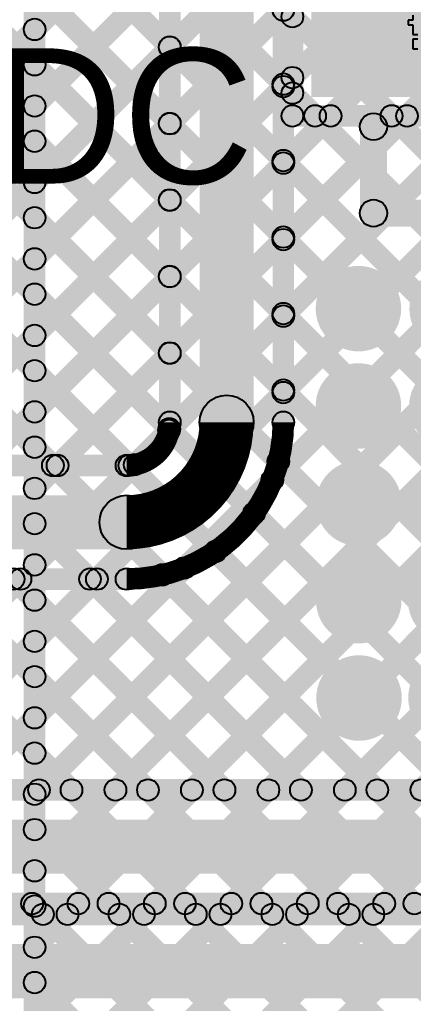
# Model space of a CAD drawing. Header units: millimetres. Extents: x 3.07 to 5.81, y 1.29 to 3.84.
# Drawn here: x 4.7245 to 4.8701, y 2.5031 to 2.8669 of the extents above; entities that cross this region are included whole.
import ezdxf

# ---------------------------------------------------------------- set-up
doc = ezdxf.new("R2010")
doc.units = ezdxf.units.MM
doc.header["$MEASUREMENT"] = 0
for name, color, linetype in [('BottomLayer', 5, 'Continuous'), ('BottomOverlay', 54, 'Continuous'), ('BottomSolder', 6, 'Continuous'), ('TopLayer', 1, 'Continuous'), ('TopOverlay', 2, 'Continuous'), ('TopPaste', 8, 'Continuous'), ('TopSolder', 216, 'Continuous'), ('ViaHoleLayer', 16, 'Continuous')]:
    doc.layers.add(name, color=color, linetype=linetype)

# ---------------------------------------------------------------- blocks, each defined once
blk = doc.blocks.new('ESP32_WROOM_32__16MB__16')
at = {"layer": 'TopLayer'}
blk.add_hatch(color=1, dxfattribs=at).paths.add_polyline_path([(-0.37402, -0.2876), (-0.29528, -0.2876), (-0.29528, -0.32303), (-0.37402, -0.32303)])
at = {"layer": 'TopOverlay'}
h = blk.add_hatch(color=2, dxfattribs=at)
edge = h.paths.add_edge_path()
edge.add_arc((-0.355, -0.338), 0.005, 0, 360)
for points in [[(-0.35, -0.37), (-0.36, -0.37), (-0.36, -0.338), (-0.35, -0.338)], [(-0.355, -0.375), (-0.355, -0.365), (-0.257, -0.365), (-0.257, -0.375)]]:
    blk.add_hatch(color=2, dxfattribs=at).paths.add_polyline_path(points)
h = blk.add_hatch(color=2, dxfattribs=at)
edge = h.paths.add_edge_path()
edge.add_arc((-0.355, -0.37), 0.005, 0, 360)
h = blk.add_hatch(color=2, dxfattribs=at)
edge = h.paths.add_edge_path()
edge.add_arc((-0.355, -0.37), 0.005, 0, 360)
at = {"layer": 'TopPaste'}
blk.add_hatch(color=8, dxfattribs=at).paths.add_polyline_path([(-0.37402, -0.2876), (-0.29528, -0.2876), (-0.29528, -0.32303), (-0.37402, -0.32303)])
at = {"layer": 'TopSolder'}
blk.add_hatch(color=216, dxfattribs=at).paths.add_polyline_path([(-0.37802, -0.2836), (-0.29128, -0.2836), (-0.29128, -0.32703), (-0.37802, -0.32703)])
at = {"layer": 'TopOverlay'}
for centre in [(-0.355, -0.338), (-0.355, -0.37), (-0.355, -0.37)]:
    blk.add_circle(centre, 0.005, dxfattribs=at)

msp = doc.modelspace()

# ---------------------------------------------------------------- hatches: boundary and pattern name
at = {"layer": 'BottomLayer'}
for points in [[(4.734, 2.095), (4.726, 2.095), (4.726, 3.43274), (4.734, 3.43274)], [(4.73283, 2.86041), (4.72717, 2.86607), (5.05993, 3.19883), (5.06559, 3.19317)], [(4.73283, 2.60585), (4.72717, 2.61151), (5.31449, 3.19883), (5.32015, 3.19317)], [(4.73283, 2.80384), (4.72717, 2.8095), (5.1165, 3.19883), (5.12216, 3.19317)], [(4.73283, 2.83213), (4.72717, 2.83778), (5.08822, 3.19883), (5.09387, 3.19317)], [(4.73283, 2.74727), (4.72717, 2.75293), (5.17307, 3.19883), (5.17873, 3.19317)], [(4.73283, 2.71899), (4.72717, 2.72464), (5.20136, 3.19883), (5.20701, 3.19317)], [(4.73283, 2.77556), (4.72717, 2.78121), (5.14479, 3.19883), (5.15044, 3.19317)], [(4.73283, 2.6907), (4.72717, 2.69636), (5.22964, 3.19883), (5.2353, 3.19317)], [(4.73283, 2.66242), (4.72717, 2.66808), (5.25792, 3.19883), (5.26358, 3.19317)], [(4.73283, 2.63414), (4.72717, 2.63979), (5.28621, 3.19883), (5.29186, 3.19317)], [(4.72717, 2.98878), (4.73283, 2.99444), (5.08581, 2.64146), (5.08015, 2.6358)], [(4.72717, 2.96049), (4.73283, 2.96615), (5.06695, 2.63203), (5.06129, 2.62637)], [(4.72717, 2.93221), (4.73283, 2.93787), (5.05729, 2.61341), (5.05163, 2.60775)], [(4.72717, 2.90393), (4.73283, 2.90958), (5.05683, 2.58558), (5.05117, 2.57993)], [(4.72717, 2.87564), (4.73283, 2.8813), (5.05566, 2.55847), (5.05, 2.55281)], [(4.73283, 2.57757), (4.72717, 2.58322), (5.0197, 2.87576), (5.02536, 2.8701)], [(4.73283, 2.521), (4.72717, 2.52665), (5.06535, 2.86483), (5.071, 2.85917)], [(4.73283, 2.49271), (4.72717, 2.49837), (5.09363, 2.86483), (5.09929, 2.85917)], [(4.73283, 2.46443), (4.72717, 2.47009), (5.12191, 2.86483), (5.12757, 2.85917)], [(4.73283, 2.40786), (4.72717, 2.41352), (5.17848, 2.86483), (5.18414, 2.85917)], [(4.73283, 2.37958), (4.72717, 2.38523), (5.20677, 2.86483), (5.21242, 2.85917)], [(4.73283, 2.43615), (4.72717, 2.4418), (5.1502, 2.86483), (5.15585, 2.85917)], [(4.73283, 2.54928), (4.72717, 2.55494), (5.03569, 2.86346), (5.04135, 2.8578)], [(4.72717, 2.84736), (4.73283, 2.85301), (5.60207, 1.98377), (5.59642, 1.97811)], [(4.72717, 2.81907), (4.73283, 2.82473), (5.48773, 2.06983), (5.48207, 2.06417)], [(4.72717, 2.79079), (4.73283, 2.79644), (5.45945, 2.06983), (5.45379, 2.06417)], [(4.72717, 2.7625), (4.73283, 2.76816), (5.44083, 2.06016), (5.43517, 2.0545)], [(4.72717, 2.73422), (4.73283, 2.73988), (5.44083, 2.03188), (5.43517, 2.02622)], [(4.72717, 2.70594), (4.73283, 2.71159), (5.44083, 2.00359), (5.43517, 1.99794)], [(4.72717, 2.67765), (4.73283, 2.68331), (5.41131, 2.00483), (5.40565, 1.99917)], [(4.72717, 2.64937), (4.73283, 2.65502), (5.38302, 2.00483), (5.37737, 1.99917)], [(4.72717, 2.62108), (4.73283, 2.62674), (5.35474, 2.00483), (5.34908, 1.99917)], [(4.72717, 2.5928), (4.73283, 2.59845), (5.26045, 2.07083), (5.2548, 2.06517)], [(4.72717, 2.56451), (4.73283, 2.57017), (5.23217, 2.07083), (5.22651, 2.06517)], [(4.72717, 2.53623), (4.73283, 2.54189), (5.21483, 2.05989), (5.20917, 2.05423)], [(4.72717, 2.50795), (4.73283, 2.5136), (5.19606, 2.05037), (5.1904, 2.04472)]]:
    msp.add_hatch(color=5, dxfattribs=at).paths.add_polyline_path(points)
h = msp.add_hatch(color=5, dxfattribs=at)
edge = h.paths.add_edge_path()
edge.add_arc((4.73, 2.86324), 0.004, 0, 360)
h = msp.add_hatch(color=5, dxfattribs=at)
edge = h.paths.add_edge_path()
edge.add_arc((4.73, 2.85019), 0.004, 0, 360)
h = msp.add_hatch(color=5, dxfattribs=at)
edge = h.paths.add_edge_path()
edge.add_arc((4.73, 2.83495), 0.004, 0, 360)
h = msp.add_hatch(color=5, dxfattribs=at)
edge = h.paths.add_edge_path()
edge.add_arc((4.73, 2.8219), 0.004, 0, 360)
h = msp.add_hatch(color=5, dxfattribs=at)
edge = h.paths.add_edge_path()
edge.add_arc((4.73, 2.80667), 0.004, 0, 360)
h = msp.add_hatch(color=5, dxfattribs=at)
edge = h.paths.add_edge_path()
edge.add_arc((4.73, 2.79362), 0.004, 0, 360)
h = msp.add_hatch(color=5, dxfattribs=at)
edge = h.paths.add_edge_path()
edge.add_arc((4.73, 2.77839), 0.004, 0, 360)
h = msp.add_hatch(color=5, dxfattribs=at)
edge = h.paths.add_edge_path()
edge.add_arc((4.73, 2.76533), 0.004, 0, 360)
h = msp.add_hatch(color=5, dxfattribs=at)
edge = h.paths.add_edge_path()
edge.add_arc((4.84978, 2.76), 0.01181, 0, 360)
h = msp.add_hatch(color=5, dxfattribs=at)
edge = h.paths.add_edge_path()
edge.add_arc((4.73, 2.7501), 0.004, 0, 360)
h = msp.add_hatch(color=5, dxfattribs=at)
edge = h.paths.add_edge_path()
edge.add_arc((4.73, 2.73705), 0.004, 0, 360)
h = msp.add_hatch(color=5, dxfattribs=at)
edge = h.paths.add_edge_path()
edge.add_arc((4.84978, 2.724), 0.01181, 0, 360)
h = msp.add_hatch(color=5, dxfattribs=at)
edge = h.paths.add_edge_path()
edge.add_arc((4.73, 2.72182), 0.004, 0, 360)
h = msp.add_hatch(color=5, dxfattribs=at)
edge = h.paths.add_edge_path()
edge.add_arc((4.73, 2.70876), 0.004, 0, 360)
h = msp.add_hatch(color=5, dxfattribs=at)
edge = h.paths.add_edge_path()
edge.add_arc((4.84989, 2.688), 0.01181, 0, 360)
h = msp.add_hatch(color=5, dxfattribs=at)
edge = h.paths.add_edge_path()
edge.add_arc((4.73, 2.69353), 0.004, 0, 360)
h = msp.add_hatch(color=5, dxfattribs=at)
edge = h.paths.add_edge_path()
edge.add_arc((4.73, 2.68048), 0.004, 0, 360)
h = msp.add_hatch(color=5, dxfattribs=at)
edge = h.paths.add_edge_path()
edge.add_arc((4.73, 2.66525), 0.004, 0, 360)
h = msp.add_hatch(color=5, dxfattribs=at)
edge = h.paths.add_edge_path()
edge.add_arc((4.84989, 2.652), 0.01181, 0, 360)
h = msp.add_hatch(color=5, dxfattribs=at)
edge = h.paths.add_edge_path()
edge.add_arc((4.73, 2.65219), 0.004, 0, 360)
h = msp.add_hatch(color=5, dxfattribs=at)
edge = h.paths.add_edge_path()
edge.add_arc((4.73, 2.63696), 0.004, 0, 360)
h = msp.add_hatch(color=5, dxfattribs=at)
edge = h.paths.add_edge_path()
edge.add_arc((4.73, 2.62391), 0.004, 0, 360)
h = msp.add_hatch(color=5, dxfattribs=at)
edge = h.paths.add_edge_path()
edge.add_arc((4.85, 2.616), 0.01181, 0, 360)
h = msp.add_hatch(color=5, dxfattribs=at)
edge = h.paths.add_edge_path()
edge.add_arc((4.73, 2.60868), 0.004, 0, 360)
h = msp.add_hatch(color=5, dxfattribs=at)
edge = h.paths.add_edge_path()
edge.add_arc((4.73, 2.59563), 0.004, 0, 360)
h = msp.add_hatch(color=5, dxfattribs=at)
edge = h.paths.add_edge_path()
edge.add_arc((4.73, 2.5804), 0.004, 0, 360)
h = msp.add_hatch(color=5, dxfattribs=at)
edge = h.paths.add_edge_path()
edge.add_arc((4.73, 2.56734), 0.004, 0, 360)
h = msp.add_hatch(color=5, dxfattribs=at)
edge = h.paths.add_edge_path()
edge.add_arc((4.73, 2.55211), 0.004, 0, 360)
h = msp.add_hatch(color=5, dxfattribs=at)
edge = h.paths.add_edge_path()
edge.add_arc((4.73, 2.53906), 0.004, 0, 360)
h = msp.add_hatch(color=5, dxfattribs=at)
edge = h.paths.add_edge_path()
edge.add_arc((4.73, 2.52383), 0.004, 0, 360)
h = msp.add_hatch(color=5, dxfattribs=at)
edge = h.paths.add_edge_path()
edge.add_arc((4.73, 2.51077), 0.004, 0, 360)
at = {"layer": 'BottomSolder'}
h = msp.add_hatch(color=6, dxfattribs=at)
edge = h.paths.add_edge_path()
edge.add_arc((4.84978, 2.76), 0.01581, 0, 360)
h = msp.add_hatch(color=6, dxfattribs=at)
edge = h.paths.add_edge_path()
edge.add_arc((4.88444, 2.75989), 0.01581, 0, 360)
h = msp.add_hatch(color=6, dxfattribs=at)
edge = h.paths.add_edge_path()
edge.add_arc((4.84978, 2.724), 0.01581, 0, 360)
h = msp.add_hatch(color=6, dxfattribs=at)
edge = h.paths.add_edge_path()
edge.add_arc((4.88433, 2.72389), 0.01581, 0, 360)
h = msp.add_hatch(color=6, dxfattribs=at)
edge = h.paths.add_edge_path()
edge.add_arc((4.84989, 2.688), 0.01581, 0, 360)
h = msp.add_hatch(color=6, dxfattribs=at)
edge = h.paths.add_edge_path()
edge.add_arc((4.88422, 2.68789), 0.01581, 0, 360)
h = msp.add_hatch(color=6, dxfattribs=at)
edge = h.paths.add_edge_path()
edge.add_arc((4.84989, 2.652), 0.01581, 0, 360)
h = msp.add_hatch(color=6, dxfattribs=at)
edge = h.paths.add_edge_path()
edge.add_arc((4.88389, 2.65212), 0.01581, 0, 360)
h = msp.add_hatch(color=6, dxfattribs=at)
edge = h.paths.add_edge_path()
edge.add_arc((4.85, 2.616), 0.01581, 0, 360)
h = msp.add_hatch(color=6, dxfattribs=at)
edge = h.paths.add_edge_path()
edge.add_arc((4.884, 2.61612), 0.01581, 0, 360)
at = {"layer": 'TopLayer'}
for points in [[(4.82073, 2.69375), (4.81507, 2.69941), (5.4918, 3.37614), (5.49746, 3.37048)], [(4.64417, 2.98693), (4.64983, 2.99258), (4.78283, 2.85958), (4.77717, 2.85393)], [(4.57159, 2.69917), (4.56593, 2.70483), (4.82251, 2.9614), (4.82817, 2.95575)], [(4.64417, 2.95864), (4.64983, 2.9643), (4.78283, 2.8313), (4.77717, 2.82564)], [(4.64417, 2.93036), (4.64983, 2.93601), (4.78283, 2.80301), (4.77717, 2.79736)], [(4.64417, 2.90207), (4.64983, 2.90773), (4.78283, 2.77473), (4.77717, 2.76907)], [(4.59987, 2.69917), (4.59422, 2.70483), (4.77734, 2.88795), (4.783, 2.8823)], [(4.82934, 2.83128), (4.82134, 2.83128), (4.82134, 2.88128), (4.82934, 2.88128)], [(4.64417, 2.87379), (4.64983, 2.87944), (4.78283, 2.74644), (4.77717, 2.74079)], [(4.784, 2.718), (4.776, 2.718), (4.776, 2.881), (4.784, 2.881)], [(4.811, 2.718), (4.791, 2.718), (4.791, 2.881), (4.811, 2.881)], [(4.826, 2.718), (4.818, 2.718), (4.818, 2.881), (4.826, 2.881)], [(4.81917, 2.86849), (4.82483, 2.87415), (4.82817, 2.87081), (4.82251, 2.86516)], [(4.73443, 2.57917), (4.72878, 2.58483), (5.00912, 2.86518), (5.01478, 2.85952)], [(4.62816, 2.69917), (4.6225, 2.70483), (4.77717, 2.8595), (4.78283, 2.85384)], [(4.64328, 2.84639), (4.64894, 2.85205), (4.78264, 2.71835), (4.77698, 2.7127)], [(4.82483, 2.83927), (4.81917, 2.84493), (4.82251, 2.84827), (4.82817, 2.84261)], [(4.81917, 2.84021), (4.82483, 2.84587), (4.82817, 2.84253), (4.82251, 2.83687)], [(4.76272, 2.57917), (4.75706, 2.58483), (5.00912, 2.83689), (5.01478, 2.83123)], [(4.82483, 2.72614), (4.81917, 2.73179), (4.92149, 2.83411), (4.92715, 2.82845)], [(4.82483, 2.81099), (4.81917, 2.81664), (4.83664, 2.83411), (4.8423, 2.82845)], [(4.82483, 2.7827), (4.81917, 2.78836), (4.86492, 2.83411), (4.87058, 2.82845)], [(4.82483, 2.75442), (4.81917, 2.76008), (4.89321, 2.83411), (4.89886, 2.82845)], [(4.82534, 2.82728), (4.82534, 2.83528), (4.92608, 2.83528), (4.92608, 2.82728)], [(4.83093, 2.82845), (4.83658, 2.83411), (5.08532, 2.58537), (5.07966, 2.57972)], [(4.85921, 2.82845), (4.86487, 2.83411), (5.11688, 2.5821), (5.11122, 2.57644)], [(4.63447, 2.82692), (4.64013, 2.83258), (4.76784, 2.70486), (4.76219, 2.6992)], [(4.65644, 2.69917), (4.65079, 2.70483), (4.77717, 2.83121), (4.78283, 2.82556)], [(4.61912, 2.81399), (4.62477, 2.81965), (4.73959, 2.70483), (4.73394, 2.69917)], [(4.81917, 2.81193), (4.82483, 2.81758), (5.05758, 2.58483), (5.05193, 2.57917)], [(4.791, 2.57917), (4.78535, 2.58483), (5.00912, 2.80861), (5.01478, 2.80295)], [(4.68473, 2.69917), (4.67907, 2.70483), (4.77717, 2.80293), (4.78283, 2.79727)], [(4.81917, 2.78364), (4.82483, 2.7893), (5.0293, 2.58483), (5.02364, 2.57917)], [(4.81929, 2.57917), (4.81363, 2.58483), (5.00912, 2.78032), (5.01478, 2.77467)], [(4.71301, 2.69917), (4.70736, 2.70483), (4.77717, 2.77464), (4.78283, 2.76899)], [(4.84757, 2.57917), (4.84191, 2.58483), (5.03017, 2.77309), (5.03583, 2.76743)], [(4.81917, 2.75536), (4.82483, 2.76101), (5.00101, 2.58483), (4.99536, 2.57917)], [(4.7413, 2.69917), (4.73564, 2.70483), (4.77717, 2.74636), (4.78283, 2.7407)], [(4.81917, 2.72707), (4.82483, 2.73273), (4.97273, 2.58483), (4.96707, 2.57917)], [(4.76987, 2.69946), (4.76422, 2.70512), (4.77688, 2.71778), (4.78254, 2.71213)], [(4.47, 2.698), (4.47, 2.706), (4.764, 2.706), (4.764, 2.698)], [(4.81732, 2.70064), (4.82298, 2.7063), (4.94444, 2.58483), (4.93879, 2.57917)], [(4.47, 2.671), (4.47, 2.691), (4.764, 2.691), (4.764, 2.671)], [(4.8083, 2.68137), (4.81396, 2.68703), (4.91616, 2.58483), (4.9105, 2.57917)], [(4.79402, 2.66737), (4.79968, 2.67303), (4.88788, 2.58483), (4.88222, 2.57917)], [(4.70615, 2.57917), (4.70049, 2.58483), (4.78259, 2.66693), (4.78825, 2.66127)], [(4.58979, 2.656), (4.58979, 2.664), (4.764, 2.664), (4.764, 2.656)], [(4.64958, 2.57917), (4.64392, 2.58483), (4.72192, 2.66283), (4.72758, 2.65717)], [(4.6628, 2.65717), (4.66845, 2.66283), (4.74645, 2.58483), (4.7408, 2.57917)], [(4.67786, 2.57917), (4.67221, 2.58483), (4.75021, 2.66283), (4.75586, 2.65717)], [(4.69108, 2.65717), (4.69674, 2.66283), (4.77474, 2.58483), (4.76908, 2.57917)], [(4.71937, 2.65717), (4.72502, 2.66283), (4.80302, 2.58483), (4.79737, 2.57917)], [(4.74765, 2.65717), (4.75331, 2.66283), (4.83131, 2.58483), (4.82565, 2.57917)], [(4.77441, 2.6587), (4.78006, 2.66436), (4.85959, 2.58483), (4.85394, 2.57917)], [(4.62729, 2.578), (4.62729, 2.586), (5.06609, 2.586), (5.06609, 2.578)], [(4.62729, 2.551), (4.62729, 2.571), (5.075, 2.571), (5.075, 2.551)], [(4.62729, 2.536), (4.62729, 2.544), (5.06609, 2.544), (5.06609, 2.536)], [(4.72623, 2.53717), (4.73189, 2.54283), (4.73589, 2.53883), (4.73023, 2.53317)], [(4.745, 2.53317), (4.73935, 2.53883), (4.74335, 2.54283), (4.749, 2.53717)], [(4.75451, 2.53717), (4.76017, 2.54283), (4.76417, 2.53883), (4.75851, 2.53317)], [(4.77329, 2.53317), (4.76763, 2.53883), (4.77163, 2.54283), (4.77729, 2.53717)], [(4.7828, 2.53717), (4.78845, 2.54283), (4.79245, 2.53883), (4.7868, 2.53317)], [(4.80157, 2.53317), (4.79591, 2.53883), (4.79991, 2.54283), (4.80557, 2.53717)], [(4.81108, 2.53717), (4.81674, 2.54283), (4.82074, 2.53883), (4.81508, 2.53317)], [(4.82985, 2.53317), (4.8242, 2.53883), (4.8282, 2.54283), (4.83385, 2.53717)], [(4.83937, 2.53717), (4.84502, 2.54283), (4.84902, 2.53883), (4.84337, 2.53317)], [(4.85814, 2.53317), (4.85248, 2.53883), (4.85648, 2.54283), (4.86214, 2.53717)], [(4.86765, 2.53717), (4.87331, 2.54283), (4.87731, 2.53883), (4.87165, 2.53317)], [(4.596, 2.532), (4.596, 2.54), (5.10009, 2.54), (5.10009, 2.532)], [(4.57371, 2.505), (4.57371, 2.525), (5.109, 2.525), (5.109, 2.505)]]:
    msp.add_hatch(color=1, dxfattribs=at).paths.add_polyline_path(points)
h = msp.add_hatch(color=1, dxfattribs=at)
edge = h.paths.add_edge_path()
edge.add_arc((4.822, 2.87039), 0.004, 0, 360)
h = msp.add_hatch(color=1, dxfattribs=at)
edge = h.paths.add_edge_path()
edge.add_arc((4.82534, 2.86798), 0.004, 0, 360)
h = msp.add_hatch(color=1, dxfattribs=at)
edge = h.paths.add_edge_path()
edge.add_arc((4.78, 2.85675), 0.004, 0, 360)
h = msp.add_hatch(color=1, dxfattribs=at)
edge = h.paths.add_edge_path()
edge.add_arc((4.78, 2.85667), 0.004, 0, 360)
h = msp.add_hatch(color=1, dxfattribs=at)
edge = h.paths.add_edge_path()
edge.add_arc((4.82534, 2.84544), 0.004, 0, 360)
h = msp.add_hatch(color=1, dxfattribs=at)
edge = h.paths.add_edge_path()
edge.add_arc((4.822, 2.84304), 0.004, 0, 360)
h = msp.add_hatch(color=1, dxfattribs=at)
edge = h.paths.add_edge_path()
edge.add_arc((4.822, 2.8421), 0.004, 0, 360)
h = msp.add_hatch(color=1, dxfattribs=at)
edge = h.paths.add_edge_path()
edge.add_arc((4.82534, 2.8397), 0.004, 0, 360)
h = msp.add_hatch(color=1, dxfattribs=at)
edge = h.paths.add_edge_path()
edge.add_arc((4.82534, 2.83128), 0.004, 0, 360)
h = msp.add_hatch(color=1, dxfattribs=at)
edge = h.paths.add_edge_path()
edge.add_arc((4.82534, 2.83128), 0.004, 0, 360)
h = msp.add_hatch(color=1, dxfattribs=at)
edge = h.paths.add_edge_path()
edge.add_arc((4.83375, 2.83128), 0.004, 0, 360)
h = msp.add_hatch(color=1, dxfattribs=at)
edge = h.paths.add_edge_path()
edge.add_arc((4.83947, 2.83128), 0.004, 0, 360)
h = msp.add_hatch(color=1, dxfattribs=at)
edge = h.paths.add_edge_path()
edge.add_arc((4.86204, 2.83128), 0.004, 0, 360)
h = msp.add_hatch(color=1, dxfattribs=at)
edge = h.paths.add_edge_path()
edge.add_arc((4.86775, 2.83128), 0.004, 0, 360)
h = msp.add_hatch(color=1, dxfattribs=at)
edge = h.paths.add_edge_path()
edge.add_arc((4.78, 2.82847), 0.004, 0, 360)
h = msp.add_hatch(color=1, dxfattribs=at)
edge = h.paths.add_edge_path()
edge.add_arc((4.78, 2.82839), 0.004, 0, 360)
h = msp.add_hatch(color=1, dxfattribs=at)
edge = h.paths.add_edge_path()
edge.add_arc((4.822, 2.81475), 0.004, 0, 360)
h = msp.add_hatch(color=1, dxfattribs=at)
edge = h.paths.add_edge_path()
edge.add_arc((4.822, 2.81382), 0.004, 0, 360)
h = msp.add_hatch(color=1, dxfattribs=at)
edge = h.paths.add_edge_path()
edge.add_arc((4.78, 2.80019), 0.004, 0, 360)
h = msp.add_hatch(color=1, dxfattribs=at)
edge = h.paths.add_edge_path()
edge.add_arc((4.78, 2.8001), 0.004, 0, 360)
h = msp.add_hatch(color=1, dxfattribs=at)
edge = h.paths.add_edge_path()
edge.add_arc((4.822, 2.78647), 0.004, 0, 360)
h = msp.add_hatch(color=1, dxfattribs=at)
edge = h.paths.add_edge_path()
edge.add_arc((4.822, 2.78553), 0.004, 0, 360)
h = msp.add_hatch(color=1, dxfattribs=at)
edge = h.paths.add_edge_path()
edge.add_arc((4.78, 2.7719), 0.004, 0, 360)
h = msp.add_hatch(color=1, dxfattribs=at)
edge = h.paths.add_edge_path()
edge.add_arc((4.78, 2.77182), 0.004, 0, 360)
h = msp.add_hatch(color=1, dxfattribs=at)
edge = h.paths.add_edge_path()
edge.add_arc((4.84978, 2.76), 0.01181, 0, 360)
h = msp.add_hatch(color=1, dxfattribs=at)
edge = h.paths.add_edge_path()
edge.add_arc((4.822, 2.75819), 0.004, 0, 360)
h = msp.add_hatch(color=1, dxfattribs=at)
edge = h.paths.add_edge_path()
edge.add_arc((4.822, 2.75725), 0.004, 0, 360)
h = msp.add_hatch(color=1, dxfattribs=at)
edge = h.paths.add_edge_path()
edge.add_arc((4.78, 2.74362), 0.004, 0, 360)
h = msp.add_hatch(color=1, dxfattribs=at)
edge = h.paths.add_edge_path()
edge.add_arc((4.78, 2.74353), 0.004, 0, 360)
h = msp.add_hatch(color=1, dxfattribs=at)
edge = h.paths.add_edge_path()
edge.add_arc((4.84978, 2.724), 0.01181, 0, 360)
h = msp.add_hatch(color=1, dxfattribs=at)
edge = h.paths.add_edge_path()
edge.add_arc((4.822, 2.7299), 0.004, 0, 360)
h = msp.add_hatch(color=1, dxfattribs=at)
edge = h.paths.add_edge_path()
edge.add_arc((4.822, 2.72896), 0.004, 0, 360)
h = msp.add_hatch(color=1, dxfattribs=at)
edge = h.paths.add_edge_path()
edge.add_arc((4.801, 2.718), 0.01, 0, 360)
h = msp.add_hatch(color=1, dxfattribs=at)
edge = h.paths.add_edge_path()
edge.add_arc((4.801, 2.718), 0.01, 0, 360)
h = msp.add_hatch(color=1, dxfattribs=at)
edge = h.paths.add_edge_path()
edge.add_arc((4.78, 2.718), 0.004, 0, 360)
h = msp.add_hatch(color=1, dxfattribs=at)
edge = h.paths.add_edge_path()
edge.add_arc((4.78, 2.718), 0.004, 0, 360)
h = msp.add_hatch(color=1, dxfattribs=at)
edge = h.paths.add_edge_path()
edge.add_arc((4.822, 2.718), 0.004, 0, 360)
h = msp.add_hatch(color=1, dxfattribs=at)
edge = h.paths.add_edge_path()
edge.add_arc((4.822, 2.718), 0.004, 0, 360)
h = msp.add_hatch(color=1, dxfattribs=at)
edge = h.paths.add_edge_path()
edge.add_arc((4.77971, 2.71496), 0.004, 0, 360)
h = msp.add_hatch(color=1, dxfattribs=at)
edge = h.paths.add_edge_path()
edge.add_arc((4.77981, 2.71552), 0.004, 0, 360)
h = msp.add_hatch(color=1, dxfattribs=at)
edge = h.paths.add_edge_path()
edge.add_arc((4.82015, 2.70347), 0.004, 0, 360)
h = msp.add_hatch(color=1, dxfattribs=at)
edge = h.paths.add_edge_path()
edge.add_arc((4.73676, 2.702), 0.004, 0, 360)
h = msp.add_hatch(color=1, dxfattribs=at)
edge = h.paths.add_edge_path()
edge.add_arc((4.73847, 2.702), 0.004, 0, 360)
h = msp.add_hatch(color=1, dxfattribs=at)
edge = h.paths.add_edge_path()
edge.add_arc((4.764, 2.702), 0.004, 0, 360)
h = msp.add_hatch(color=1, dxfattribs=at)
edge = h.paths.add_edge_path()
edge.add_arc((4.764, 2.702), 0.004, 0, 360)
h = msp.add_hatch(color=1, dxfattribs=at)
edge = h.paths.add_edge_path()
edge.add_arc((4.76502, 2.70203), 0.004, 0, 360)
h = msp.add_hatch(color=1, dxfattribs=at)
edge = h.paths.add_edge_path()
edge.add_arc((4.76704, 2.70229), 0.004, 0, 360)
h = msp.add_hatch(color=1, dxfattribs=at)
edge = h.paths.add_edge_path()
edge.add_arc((4.8179, 2.69658), 0.004, 0, 360)
h = msp.add_hatch(color=1, dxfattribs=at)
edge = h.paths.add_edge_path()
edge.add_arc((4.84989, 2.688), 0.01181, 0, 360)
h = msp.add_hatch(color=1, dxfattribs=at)
edge = h.paths.add_edge_path()
edge.add_arc((4.764, 2.681), 0.01, 0, 360)
h = msp.add_hatch(color=1, dxfattribs=at)
edge = h.paths.add_edge_path()
edge.add_arc((4.764, 2.681), 0.01, 0, 360)
h = msp.add_hatch(color=1, dxfattribs=at)
edge = h.paths.add_edge_path()
edge.add_arc((4.81113, 2.6842), 0.004, 0, 360)
h = msp.add_hatch(color=1, dxfattribs=at)
edge = h.paths.add_edge_path()
edge.add_arc((4.79685, 2.6702), 0.004, 0, 360)
h = msp.add_hatch(color=1, dxfattribs=at)
edge = h.paths.add_edge_path()
edge.add_arc((4.78542, 2.6641), 0.004, 0, 360)
h = msp.add_hatch(color=1, dxfattribs=at)
edge = h.paths.add_edge_path()
edge.add_arc((4.7222, 2.66), 0.004, 0, 360)
h = msp.add_hatch(color=1, dxfattribs=at)
edge = h.paths.add_edge_path()
edge.add_arc((4.72475, 2.66), 0.004, 0, 360)
h = msp.add_hatch(color=1, dxfattribs=at)
edge = h.paths.add_edge_path()
edge.add_arc((4.75048, 2.66), 0.004, 0, 360)
h = msp.add_hatch(color=1, dxfattribs=at)
edge = h.paths.add_edge_path()
edge.add_arc((4.75304, 2.66), 0.004, 0, 360)
h = msp.add_hatch(color=1, dxfattribs=at)
edge = h.paths.add_edge_path()
edge.add_arc((4.764, 2.66), 0.004, 0, 360)
h = msp.add_hatch(color=1, dxfattribs=at)
edge = h.paths.add_edge_path()
edge.add_arc((4.764, 2.66), 0.004, 0, 360)
h = msp.add_hatch(color=1, dxfattribs=at)
edge = h.paths.add_edge_path()
edge.add_arc((4.77723, 2.66153), 0.004, 0, 360)
h = msp.add_hatch(color=1, dxfattribs=at)
edge = h.paths.add_edge_path()
edge.add_arc((4.84989, 2.652), 0.01181, 0, 360)
h = msp.add_hatch(color=1, dxfattribs=at)
edge = h.paths.add_edge_path()
edge.add_arc((4.85, 2.616), 0.01181, 0, 360)
h = msp.add_hatch(color=1, dxfattribs=at)
edge = h.paths.add_edge_path()
edge.add_arc((4.73161, 2.582), 0.004, 0, 360)
h = msp.add_hatch(color=1, dxfattribs=at)
edge = h.paths.add_edge_path()
edge.add_arc((4.74363, 2.582), 0.004, 0, 360)
h = msp.add_hatch(color=1, dxfattribs=at)
edge = h.paths.add_edge_path()
edge.add_arc((4.75989, 2.582), 0.004, 0, 360)
h = msp.add_hatch(color=1, dxfattribs=at)
edge = h.paths.add_edge_path()
edge.add_arc((4.77191, 2.582), 0.004, 0, 360)
h = msp.add_hatch(color=1, dxfattribs=at)
edge = h.paths.add_edge_path()
edge.add_arc((4.78817, 2.582), 0.004, 0, 360)
h = msp.add_hatch(color=1, dxfattribs=at)
edge = h.paths.add_edge_path()
edge.add_arc((4.8002, 2.582), 0.004, 0, 360)
h = msp.add_hatch(color=1, dxfattribs=at)
edge = h.paths.add_edge_path()
edge.add_arc((4.81646, 2.582), 0.004, 0, 360)
h = msp.add_hatch(color=1, dxfattribs=at)
edge = h.paths.add_edge_path()
edge.add_arc((4.82848, 2.582), 0.004, 0, 360)
h = msp.add_hatch(color=1, dxfattribs=at)
edge = h.paths.add_edge_path()
edge.add_arc((4.84474, 2.582), 0.004, 0, 360)
h = msp.add_hatch(color=1, dxfattribs=at)
edge = h.paths.add_edge_path()
edge.add_arc((4.85676, 2.582), 0.004, 0, 360)
h = msp.add_hatch(color=1, dxfattribs=at)
edge = h.paths.add_edge_path()
edge.add_arc((4.87303, 2.582), 0.004, 0, 360)
h = msp.add_hatch(color=1, dxfattribs=at)
edge = h.paths.add_edge_path()
edge.add_arc((4.72906, 2.54), 0.004, 0, 360)
h = msp.add_hatch(color=1, dxfattribs=at)
edge = h.paths.add_edge_path()
edge.add_arc((4.74617, 2.54), 0.004, 0, 360)
h = msp.add_hatch(color=1, dxfattribs=at)
edge = h.paths.add_edge_path()
edge.add_arc((4.75734, 2.54), 0.004, 0, 360)
h = msp.add_hatch(color=1, dxfattribs=at)
edge = h.paths.add_edge_path()
edge.add_arc((4.77446, 2.54), 0.004, 0, 360)
h = msp.add_hatch(color=1, dxfattribs=at)
edge = h.paths.add_edge_path()
edge.add_arc((4.78563, 2.54), 0.004, 0, 360)
h = msp.add_hatch(color=1, dxfattribs=at)
edge = h.paths.add_edge_path()
edge.add_arc((4.80274, 2.54), 0.004, 0, 360)
h = msp.add_hatch(color=1, dxfattribs=at)
edge = h.paths.add_edge_path()
edge.add_arc((4.81391, 2.54), 0.004, 0, 360)
h = msp.add_hatch(color=1, dxfattribs=at)
edge = h.paths.add_edge_path()
edge.add_arc((4.83103, 2.54), 0.004, 0, 360)
h = msp.add_hatch(color=1, dxfattribs=at)
edge = h.paths.add_edge_path()
edge.add_arc((4.8422, 2.54), 0.004, 0, 360)
h = msp.add_hatch(color=1, dxfattribs=at)
edge = h.paths.add_edge_path()
edge.add_arc((4.85931, 2.54), 0.004, 0, 360)
h = msp.add_hatch(color=1, dxfattribs=at)
edge = h.paths.add_edge_path()
edge.add_arc((4.87048, 2.54), 0.004, 0, 360)
h = msp.add_hatch(color=1, dxfattribs=at)
edge = h.paths.add_edge_path()
edge.add_arc((4.73306, 2.536), 0.004, 0, 360)
h = msp.add_hatch(color=1, dxfattribs=at)
edge = h.paths.add_edge_path()
edge.add_arc((4.74217, 2.536), 0.004, 0, 360)
h = msp.add_hatch(color=1, dxfattribs=at)
edge = h.paths.add_edge_path()
edge.add_arc((4.76134, 2.536), 0.004, 0, 360)
h = msp.add_hatch(color=1, dxfattribs=at)
edge = h.paths.add_edge_path()
edge.add_arc((4.77046, 2.536), 0.004, 0, 360)
h = msp.add_hatch(color=1, dxfattribs=at)
edge = h.paths.add_edge_path()
edge.add_arc((4.78963, 2.536), 0.004, 0, 360)
h = msp.add_hatch(color=1, dxfattribs=at)
edge = h.paths.add_edge_path()
edge.add_arc((4.79874, 2.536), 0.004, 0, 360)
h = msp.add_hatch(color=1, dxfattribs=at)
edge = h.paths.add_edge_path()
edge.add_arc((4.81791, 2.536), 0.004, 0, 360)
h = msp.add_hatch(color=1, dxfattribs=at)
edge = h.paths.add_edge_path()
edge.add_arc((4.82703, 2.536), 0.004, 0, 360)
h = msp.add_hatch(color=1, dxfattribs=at)
edge = h.paths.add_edge_path()
edge.add_arc((4.84619, 2.536), 0.004, 0, 360)
h = msp.add_hatch(color=1, dxfattribs=at)
edge = h.paths.add_edge_path()
edge.add_arc((4.85531, 2.536), 0.004, 0, 360)
at = {"layer": 'TopSolder'}
h = msp.add_hatch(color=216, dxfattribs=at)
edge = h.paths.add_edge_path()
edge.add_arc((4.84978, 2.76), 0.01581, 0, 360)
h = msp.add_hatch(color=216, dxfattribs=at)
edge = h.paths.add_edge_path()
edge.add_arc((4.88444, 2.75989), 0.01581, 0, 360)
h = msp.add_hatch(color=216, dxfattribs=at)
edge = h.paths.add_edge_path()
edge.add_arc((4.84978, 2.724), 0.01581, 0, 360)
h = msp.add_hatch(color=216, dxfattribs=at)
edge = h.paths.add_edge_path()
edge.add_arc((4.88433, 2.72389), 0.01581, 0, 360)
h = msp.add_hatch(color=216, dxfattribs=at)
edge = h.paths.add_edge_path()
edge.add_arc((4.84989, 2.688), 0.01581, 0, 360)
h = msp.add_hatch(color=216, dxfattribs=at)
edge = h.paths.add_edge_path()
edge.add_arc((4.88422, 2.68789), 0.01581, 0, 360)
h = msp.add_hatch(color=216, dxfattribs=at)
edge = h.paths.add_edge_path()
edge.add_arc((4.84989, 2.652), 0.01581, 0, 360)
h = msp.add_hatch(color=216, dxfattribs=at)
edge = h.paths.add_edge_path()
edge.add_arc((4.88389, 2.65212), 0.01581, 0, 360)
h = msp.add_hatch(color=216, dxfattribs=at)
edge = h.paths.add_edge_path()
edge.add_arc((4.85, 2.616), 0.01581, 0, 360)
h = msp.add_hatch(color=216, dxfattribs=at)
edge = h.paths.add_edge_path()
edge.add_arc((4.884, 2.61612), 0.01581, 0, 360)
at = {"layer": 'ViaHoleLayer'}
h = msp.add_hatch(color=16, dxfattribs=at)
edge = h.paths.add_edge_path()
edge.add_arc((4.84978, 2.76), 0.00787, 0, 360)
h = msp.add_hatch(color=16, dxfattribs=at)
edge = h.paths.add_edge_path()
edge.add_arc((4.84978, 2.724), 0.00787, 0, 360)
h = msp.add_hatch(color=16, dxfattribs=at)
edge = h.paths.add_edge_path()
edge.add_arc((4.84989, 2.688), 0.00787, 0, 360)
h = msp.add_hatch(color=16, dxfattribs=at)
edge = h.paths.add_edge_path()
edge.add_arc((4.84989, 2.652), 0.00787, 0, 360)
h = msp.add_hatch(color=16, dxfattribs=at)
edge = h.paths.add_edge_path()
edge.add_arc((4.85, 2.616), 0.00787, 0, 360)

# ---------------------------------------------------------------- linework, layer by layer
at = {"layer": 'BottomLayer'}
for centre in [(4.73, 2.86324), (4.73, 2.85019), (4.73, 2.83495), (4.73, 2.8219), (4.73, 2.80667), (4.73, 2.79362), (4.73, 2.77839), (4.73, 2.76533), (4.73, 2.7501), (4.73, 2.73705), (4.73, 2.72182), (4.73, 2.70876), (4.73, 2.69353), (4.73, 2.68048), (4.73, 2.66525), (4.73, 2.65219), (4.73, 2.63696), (4.73, 2.62391), (4.73, 2.60868), (4.73, 2.59563), (4.73, 2.5804), (4.73, 2.56734), (4.73, 2.55211), (4.73, 2.53906), (4.73, 2.52383), (4.73, 2.51077)]:
    msp.add_circle(centre, 0.004, dxfattribs=at)
at = {"layer": 'BottomOverlay'}
for p, q in [((4.86991, 2.86673), (4.86813, 2.86673)), ((4.86813, 2.86673), (4.86813, 2.86494)), ((4.86991, 2.86851), (4.86991, 2.86673)), ((4.86813, 2.86494), (4.86991, 2.86494)), ((4.86991, 2.86494), (4.86991, 2.86316)), ((4.86991, 2.86316), (4.86991, 2.86138)), ((4.86991, 2.86138), (4.87169, 2.86138)), ((4.87169, 2.8596), (4.86991, 2.8596)), ((4.86991, 2.8596), (4.86991, 2.85782)), ((4.86991, 2.85782), (4.86991, 2.85604)), ((4.86991, 2.85604), (4.87169, 2.85604))]:
    msp.add_line(p, q, dxfattribs=at)
at = {"layer": 'TopLayer'}
for points, const_width in [([(4.801, 2.718, -0.414214), (4.764, 2.681)], 0.02), ([(4.78, 2.718, -0.414214), (4.764, 2.702)], 0.008), ([(4.822, 2.718, -0.414214), (4.764, 2.66)], 0.008)]:
    msp.add_lwpolyline(points, format="xyb", dxfattribs=dict(at, const_width=const_width))
for centre, radius in [((4.822, 2.87039), 0.004), ((4.82534, 2.86798), 0.004), ((4.78, 2.85675), 0.004), ((4.78, 2.85667), 0.004), ((4.82534, 2.84544), 0.004), ((4.822, 2.84304), 0.004), ((4.822, 2.8421), 0.004), ((4.82534, 2.8397), 0.004), ((4.82534, 2.83128), 0.004), ((4.82534, 2.83128), 0.004), ((4.83375, 2.83128), 0.004), ((4.83947, 2.83128), 0.004), ((4.86204, 2.83128), 0.004), ((4.86775, 2.83128), 0.004), ((4.78, 2.82847), 0.004), ((4.78, 2.82839), 0.004), ((4.822, 2.81475), 0.004), ((4.822, 2.81382), 0.004), ((4.78, 2.80019), 0.004), ((4.78, 2.8001), 0.004), ((4.822, 2.78647), 0.004), ((4.822, 2.78553), 0.004), ((4.78, 2.7719), 0.004), ((4.78, 2.77182), 0.004), ((4.822, 2.75819), 0.004), ((4.822, 2.75725), 0.004), ((4.78, 2.74362), 0.004), ((4.78, 2.74353), 0.004), ((4.822, 2.7299), 0.004), ((4.822, 2.72896), 0.004), ((4.801, 2.718), 0.01), ((4.801, 2.718), 0.01), ((4.78, 2.718), 0.004), ((4.78, 2.718), 0.004), ((4.822, 2.718), 0.004), ((4.822, 2.718), 0.004), ((4.77971, 2.71496), 0.004), ((4.77981, 2.71552), 0.004), ((4.82015, 2.70347), 0.004), ((4.73676, 2.702), 0.004), ((4.73847, 2.702), 0.004), ((4.764, 2.702), 0.004), ((4.764, 2.702), 0.004), ((4.76502, 2.70203), 0.004), ((4.76704, 2.70229), 0.004), ((4.8179, 2.69658), 0.004), ((4.764, 2.681), 0.01), ((4.764, 2.681), 0.01), ((4.81113, 2.6842), 0.004), ((4.79685, 2.6702), 0.004), ((4.78542, 2.6641), 0.004), ((4.7222, 2.66), 0.004), ((4.72475, 2.66), 0.004), ((4.75048, 2.66), 0.004), ((4.75304, 2.66), 0.004), ((4.764, 2.66), 0.004), ((4.764, 2.66), 0.004), ((4.77723, 2.66153), 0.004), ((4.73161, 2.582), 0.004), ((4.74363, 2.582), 0.004), ((4.75989, 2.582), 0.004), ((4.77191, 2.582), 0.004), ((4.78817, 2.582), 0.004), ((4.8002, 2.582), 0.004), ((4.81646, 2.582), 0.004), ((4.82848, 2.582), 0.004), ((4.84474, 2.582), 0.004), ((4.85676, 2.582), 0.004), ((4.87303, 2.582), 0.004), ((4.72906, 2.54), 0.004), ((4.74617, 2.54), 0.004), ((4.75734, 2.54), 0.004), ((4.77446, 2.54), 0.004), ((4.78563, 2.54), 0.004), ((4.80274, 2.54), 0.004), ((4.81391, 2.54), 0.004), ((4.83103, 2.54), 0.004), ((4.8422, 2.54), 0.004), ((4.85931, 2.54), 0.004), ((4.87048, 2.54), 0.004), ((4.73306, 2.536), 0.004), ((4.74217, 2.536), 0.004), ((4.76134, 2.536), 0.004), ((4.77046, 2.536), 0.004), ((4.78963, 2.536), 0.004), ((4.79874, 2.536), 0.004), ((4.81791, 2.536), 0.004), ((4.82703, 2.536), 0.004), ((4.84619, 2.536), 0.004), ((4.85531, 2.536), 0.004)]:
    msp.add_circle(centre, radius, dxfattribs=at)

# ---------------------------------------------------------------- block references
msp.add_blockref('ESP32_WROOM_32__16MB__16', (5.21035, 3.16531))

# ---------------------------------------------------------------- texts
at = {"layer": 'TopOverlay'}
msp.add_text('B_ADC', height=0.05, rotation=360, dxfattribs=at).set_placement((4.588, 2.80626))

doc.saveas('drawing.dxf')
